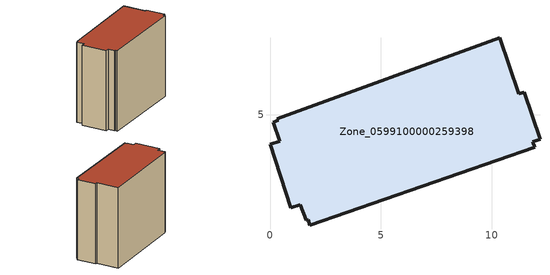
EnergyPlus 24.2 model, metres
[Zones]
Zone_0599100000259398
 floor ground (C_G): 0,3.67 0.43,3.81 0.14,4.67 0.36,4.75 0.34,4.83 10.35,8.48 11.21,5.95 11.45,6.03 12.17,3.9 11.85,3.79 11.93,3.53 1.79,0.02 1.72,0.28 1.64,0.25 1.37,0.96 0.94,0.82 z0
 wall outside (C_F): 11.21,5.95 10.35,8.48 0.34,4.83 0.36,4.75 0.14,4.67 0.43,3.81 0,3.67 0.94,0.82 1.37,0.96 1.64,0.25 1.72,0.28 1.79,0.02 11.93,3.53 11.85,3.79 12.17,3.9 11.45,6.03 11.21,5.95 z0:9.43
 roof outside (C_R): 1.79,0.02 11.93,3.53 11.85,3.79 12.17,3.9 11.45,6.03 11.21,5.95 10.35,8.48 0.34,4.83 0.36,4.75 0.14,4.67 0.43,3.81 0,3.67 0.94,0.82 1.37,0.96 1.64,0.25 1.72,0.28 z9.43
[BUILDING]
Pand.0599100000259398: North Axis=0; Terrain=City; Loads Convergence Tolerance Value=0.04; Temperature Convergence Tolerance Value=0.4; Solar Distribution=FullExterior; Maximum Number of Warmup Days=25; Minimum Number of Warmup Days=1
[Site:Location]
Rotterdam.The.Hague.AP_ZH_NLD Design_Conditions: Latitude=51.96; Longitude=4.45; Time Zone=1; Elevation=-4.5
[SITE:GROUNDTEMPERATURE:BUILDINGSURFACE]
18, 18, 18, 18, 18, 18, 18, 18, 18, 18, 18, 18
[MATERIAL] Thermal Absorptance=0.9; Solar Absorptance=0.7; Visible Absorptance=0.7
Name | Roughness | Thickness | Conductivity | Density | Specific Heat
G.TC.1946 | MediumSmooth | 0.15 | 1 | 540 | 1210
F.TC.1946 | Rough | 0.3 | 0.857143 | 1920 | 840
R.TC.1946 | MediumRough | 0.2 | 0.909091 | 1500 | 1000
[CONSTRUCTION]
C_G: G.TC.1946
C_F: F.TC.1946
C_R: R.TC.1946
[ZONE]
Zone_0599100000259398: Type=1; Multiplier=1; Ceiling Height=Autocalculate; Volume=Autocalculate; Floor Area=autocalculate; Part of Total Floor Area=Yes
[ZONEINFILTRATION:DESIGNFLOWRATE]
Infil_Zone_0599100000259398: Zone or ZoneList or Space or SpaceList=Zone_0599100000259398; Schedule=AlwaysOn; Design Flow Rate Calculation Method=Flow/Area; Flow Rate per Floor Area=0.003; Constant Term Coefficient=1; Temperature Term Coefficient=0; Velocity Term Coefficient=0; Velocity Squared Term Coefficient=0
[HVACTEMPLATE:ZONE:IDEALLOADSAIRSYSTEM]
Zone_0599100000259398: Maximum Heating Supply Air Temperature=50; Minimum Cooling Supply Air Temperature=13; Maximum Heating Supply Air Humidity Ratio=0.0156; Minimum Cooling Supply Air Humidity Ratio=0.0077; Heating Limit=NoLimit; Cooling Limit=NoLimit; Dehumidification Control Type=ConstantSensibleHeatRatio; Cooling Sensible Heat Ratio=0.7; Dehumidification Setpoint=60; Humidification Control Type=None; Humidification Setpoint=30; Outdoor Air Method=None; Outdoor Air Flow Rate per Person=0.00944; Outdoor Air Flow Rate per Zone Floor Area=0; Outdoor Air Flow Rate per Zone=0; Demand Controlled Ventilation Type=None; Outdoor Air Economizer Type=NoEconomizer; Heat Recovery Type=None; Sensible Heat Recovery Effectiveness=0.7; Latent Heat Recovery Effectiveness=0.65
[ZONECONTROL:THERMOSTAT]
ThermostatControl_Zone_0599100000259398: Zone or ZoneList=Zone_0599100000259398; Control Type Schedule=DualSetpointControlType; Control 1=Thermostat_Zone_0599100000259398; Temperature Difference Between Cutout And Setpoint=0
[THERMOSTATSETPOINT:DUALSETPOINT]
Thermostat_Zone_0599100000259398: Heating Setpoint Temperature Schedule=HeatingSetpoint_Zone_0599100000259398; Cooling Setpoint Temperature Schedule=CoolingSetpoint_Zone_0599100000259398
[SCHEDULE:COMPACT]
HeatingSetpoint_Zone_0599100000259398: Through: 12/31, For: AllDays, Until: 24:00, 21
CoolingSetpoint_Zone_0599100000259398: Through: 12/31, For: AllDays, Until: 24:00, 24
DualSetpointControlType: Through: 12/31, For: AllDays, Until: 24:00, 4
AlwaysOn: Through: 12/31, For: AllDays, Until: 24:00, 1
